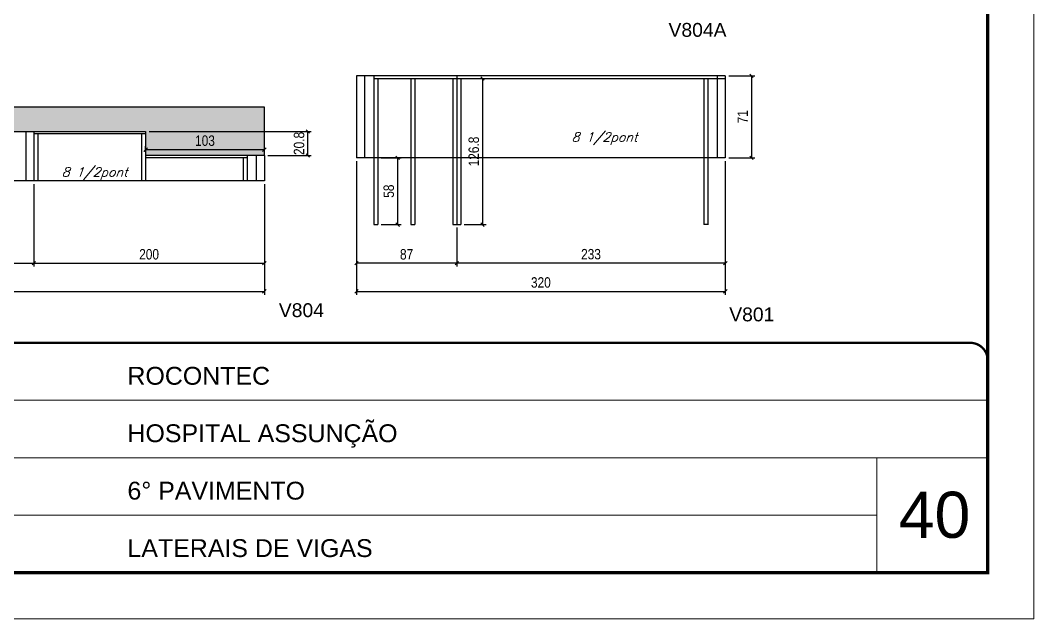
# Model space of a CAD drawing. Extents: x -20960 to -5926, y -2106 to 21915.
# Drawn here: x -6846 to -5967, y 10528 to 11047 of the extents above; entities that cross this region are included whole.
import ezdxf

# ---------------------------------------------------------------- set-up
doc = ezdxf.new("R2010")
doc.units = 0
doc.linetypes.add('CONTINUO', pattern=[0])
doc.linetypes.add('DASHED', pattern=[0.75, 0.5, -0.25])
for name, color, linetype in [('5', 5, 'Continuous'), ('COTA', 241, 'Continuous'), ('Painéis', 200, 'Continuous'), ('SARR_2.2x7', 40, 'Continuous'), ('SARR_3.5x7', 81, 'Continuous'), ('texto', 7, 'Continuous')]:
    doc.layers.add(name, color=color, linetype=linetype)
for name, color, linetype, lineweight in [('CARIMBO', 255, 'Continuous', 9), ('Folhas', 255, 'Continuous', 9), ('SARRAFO DE PRESSAO', 251, 'DASHED', 9)]:
    doc.layers.add(name, color=color, linetype=linetype, lineweight=lineweight)
doc.styles.add('ARIAL', font='arial.ttf')
doc.styles.add('COTA TECNICA-50', font='techl___.ttf', dxfattribs={"height": 9})
doc.styles.add('Romans', font='romans.shx')
doc.styles.get("Standard").update_dxf_attribs({"font": 'arial.ttf'})
doc.dimstyles.new('COTA PAINEL-50', dxfattribs={"dimtxt": 9, "dimasz": 3, "dimexe": 3, "dimexo": 3, "dimgap": 3, "dimtad": 1, "dimdec": 1, "dimzin": 12, "dimdsep": 46, "dimtxsty": 'COTA TECNICA-50', "dimblk1": 'OBLIQUE', "dimblk2": 'OBLIQUE', "dimsah": 1, "dimcen": 0.9, "dimclrd": 4, "dimclre": 4, "dimclrt": 240, "dimadec": 1, "dimazin": 3, "dimtfac": 1, "dimtdec": 1, "dimtmove": 0, "dimatfit": 3, "dimfxl": 1, "dimtolj": 1, "dimtzin": 12, "dimarcsym": 0})

# ---------------------------------------------------------------- blocks, each defined once
blk = doc.blocks.new('9999999999')
at = {"color": 30, "linetype": 'CONTINUO'}
for p, q in [((98564.56, 34379.64), (99583.98, 34379.64)), ((98564.56, 34329.83), (99487.98, 34329.83)), ((99583.98, 34329.83), (99487.98, 34329.83)), ((99487.98, 34329.83), (99487.98, 34230.21)), ((98564.56, 34280.02), (99487.98, 34280.02))]:
    blk.add_line(p, q, dxfattribs=at)
at = {"color": 30, "linetype": 'CONTINUO', "const_width": 2}
blk.add_lwpolyline([(99583.98, 34230.21), (99583.98, 34414.45, 0.414214), (99568.98, 34429.45), (98228.98, 34429.45, 0.414214), (98213.98, 34414.45), (98213.98, 34245.21, 0.414214), (98228.98, 34230.21), (99583.98, 34230.21)], format="xyb", dxfattribs=at)
at = {"layer": 'Folhas'}
blk.add_lwpolyline([(98138.98, 34190.21), (99623.98, 34190.21), (99623.98, 35240.21), (98138.98, 35240.21)], close=True, dxfattribs=at)
at = {"layer": 'Folhas', "color": 30, "const_width": 3}
blk.add_lwpolyline([(98213.98, 34230.21), (99583.98, 34230.21), (99583.98, 35200.21), (98213.98, 35200.21)], close=True, dxfattribs=at)
at = {"color": 7, "linetype": 'Continuous', "ltscale": 5, "style": 'ARIAL'}
for s, height, p in [('ROCONTEC', 15.483, (98837.68, 34393.13)), ('HOSPITAL ASSUNÇÃO', 15.4829, (98837.68, 34343.32)), ('6° PAVIMENTO', 15.4829, (98837.68, 34293.51)), ('LATERAIS DE VIGAS', 15.4829, (98837.68, 34243.7))]:
    blk.add_text(s, height=height, dxfattribs=at).set_placement(p)
blk = doc.blocks.new('_Oblique')
at = {"color": 0, "linetype": 'ByBlock', "lineweight": -2}
blk.add_line((-0.5, -0.5), (0.5, 0.5), dxfattribs=at)
blk = doc.blocks.new('*D1481')
at = {"layer": 'COTA', "color": 4, "lineweight": -2, "transparency": 16777216}
for p, q in [((-7078.53, 10904.98), (-7078.53, 10833.61)), ((-6834.53, 10904.98), (-6834.53, 10833.61)), ((-7078.53, 10836.61), (-6834.53, 10836.61))]:
    blk.add_line(p, q, dxfattribs=at)
at = {"layer": 'Defpoints', "color": 0, "transparency": 16777216}
for p in [(-7078.53, 10907.98), (-6834.53, 10907.98), (-6834.53, 10836.61)]:
    blk.add_point(p, dxfattribs=at)
at = {"layer": 'COTA', "color": 4, "lineweight": -2, "transparency": 16777216, "xscale": 3, "yscale": 3, "zscale": 3, "rotation": 180}
blk.add_blockref('_Oblique', (-7078.53, 10836.61), dxfattribs=at)
at = {"layer": 'COTA', "color": 4, "lineweight": -2, "transparency": 16777216, "xscale": 3, "yscale": 3, "zscale": 3}
blk.add_blockref('_Oblique', (-6834.53, 10836.61), dxfattribs=at)
at = {"layer": 'COTA', "color": 240, "transparency": 16777216, "insert": (-6956.53, 10844.17), "char_height": 9, "attachment_point": 5, "style": 'COTA TECNICA-50'}
blk.add_mtext('\\A1;244', dxfattribs=at)
blk = doc.blocks.new('*D1482')
at = {"layer": 'COTA', "color": 4, "lineweight": -2, "transparency": 16777216}
for p, q in [((-6834.53, 10904.98), (-6834.53, 10833.61)), ((-6634.53, 10904.98), (-6634.53, 10833.61)), ((-6834.53, 10836.61), (-6634.53, 10836.61))]:
    blk.add_line(p, q, dxfattribs=at)
at = {"layer": 'Defpoints', "color": 0, "transparency": 16777216}
for p in [(-6834.53, 10907.98), (-6634.53, 10907.98), (-6634.53, 10836.61)]:
    blk.add_point(p, dxfattribs=at)
at = {"layer": 'COTA', "color": 4, "lineweight": -2, "transparency": 16777216, "xscale": 3, "yscale": 3, "zscale": 3, "rotation": 180}
blk.add_blockref('_Oblique', (-6834.53, 10836.61), dxfattribs=at)
at = {"layer": 'COTA', "color": 4, "lineweight": -2, "transparency": 16777216, "xscale": 3, "yscale": 3, "zscale": 3}
blk.add_blockref('_Oblique', (-6634.53, 10836.61), dxfattribs=at)
at = {"layer": 'COTA', "color": 240, "transparency": 16777216, "insert": (-6734.53, 10844.2), "char_height": 9, "attachment_point": 5, "style": 'COTA TECNICA-50'}
blk.add_mtext('\\A1;200', dxfattribs=at)
blk = doc.blocks.new('*D1418')
at = {"layer": 'COTA', "color": 4, "lineweight": -2, "transparency": 16777216}
for p, q in [((-6234.61, 10924.98), (-6234.61, 10833.61)), ((-6467.61, 10867.52), (-6467.61, 10833.61)), ((-6234.61, 10836.61), (-6467.61, 10836.61))]:
    blk.add_line(p, q, dxfattribs=at)
at = {"layer": 'Defpoints', "color": 0, "transparency": 16777216}
for p in [(-6234.61, 10927.98), (-6467.61, 10870.52), (-6467.61, 10836.61)]:
    blk.add_point(p, dxfattribs=at)
at = {"layer": 'COTA', "color": 4, "lineweight": -2, "transparency": 16777216, "xscale": 3, "yscale": 3, "zscale": 3, "rotation": 180}
blk.add_blockref('_Oblique', (-6467.61, 10836.61), dxfattribs=at)
at = {"layer": 'COTA', "color": 4, "lineweight": -2, "transparency": 16777216, "xscale": 3, "yscale": 3, "zscale": 3}
blk.add_blockref('_Oblique', (-6234.61, 10836.61), dxfattribs=at)
at = {"layer": 'COTA', "color": 240, "transparency": 16777216, "insert": (-6351.11, 10844.3), "char_height": 9, "attachment_point": 5, "style": 'COTA TECNICA-50'}
blk.add_mtext('\\A1;233', dxfattribs=at)
blk = doc.blocks.new('*D1419')
at = {"layer": 'COTA', "color": 4, "lineweight": -2, "transparency": 16777216}
for p, q in [((-6554.61, 10924.98), (-6554.61, 10833.61)), ((-6467.61, 10867.52), (-6467.61, 10833.61)), ((-6467.61, 10836.61), (-6554.61, 10836.61))]:
    blk.add_line(p, q, dxfattribs=at)
at = {"layer": 'Defpoints', "color": 0, "transparency": 16777216}
for p in [(-6554.61, 10927.98), (-6467.61, 10870.52), (-6554.61, 10836.61)]:
    blk.add_point(p, dxfattribs=at)
at = {"layer": 'COTA', "color": 4, "lineweight": -2, "transparency": 16777216, "xscale": 3, "yscale": 3, "zscale": 3, "rotation": 180}
blk.add_blockref('_Oblique', (-6554.61, 10836.61), dxfattribs=at)
at = {"layer": 'COTA', "color": 4, "lineweight": -2, "transparency": 16777216, "xscale": 3, "yscale": 3, "zscale": 3}
blk.add_blockref('_Oblique', (-6467.61, 10836.61), dxfattribs=at)
at = {"layer": 'COTA', "color": 240, "transparency": 16777216, "insert": (-6511.11, 10844.19), "char_height": 9, "attachment_point": 5, "style": 'COTA TECNICA-50'}
blk.add_mtext('\\A1;87', dxfattribs=at)
blk = doc.blocks.new('*D1475')
at = {"layer": 'COTA', "color": 4, "lineweight": -2, "transparency": 16777216}
for p, q in [((-7222.53, 10904.98), (-7222.53, 10809.09)), ((-6634.53, 10904.98), (-6634.53, 10809.09)), ((-7222.53, 10812.09), (-6634.53, 10812.09))]:
    blk.add_line(p, q, dxfattribs=at)
at = {"layer": 'Defpoints', "color": 0, "transparency": 16777216}
for p in [(-7222.53, 10907.98), (-6634.53, 10907.98), (-6634.53, 10812.09)]:
    blk.add_point(p, dxfattribs=at)
at = {"layer": 'COTA', "color": 4, "lineweight": -2, "transparency": 16777216, "xscale": 3, "yscale": 3, "zscale": 3, "rotation": 180}
blk.add_blockref('_Oblique', (-7222.53, 10812.09), dxfattribs=at)
at = {"layer": 'COTA', "color": 4, "lineweight": -2, "transparency": 16777216, "xscale": 3, "yscale": 3, "zscale": 3}
blk.add_blockref('_Oblique', (-6634.53, 10812.09), dxfattribs=at)
at = {"layer": 'COTA', "color": 240, "transparency": 16777216, "insert": (-6928.53, 10819.7), "char_height": 9, "attachment_point": 5, "style": 'COTA TECNICA-50'}
blk.add_mtext('\\A1;588', dxfattribs=at)
blk = doc.blocks.new('*D1411')
at = {"layer": 'COTA', "color": 4, "lineweight": -2, "transparency": 16777216}
for p, q in [((-6554.61, 10924.98), (-6554.61, 10809.09)), ((-6234.61, 10924.98), (-6234.61, 10809.09)), ((-6554.61, 10812.09), (-6234.61, 10812.09))]:
    blk.add_line(p, q, dxfattribs=at)
at = {"layer": 'Defpoints', "color": 0, "transparency": 16777216}
for p in [(-6554.61, 10927.98), (-6234.61, 10927.98), (-6234.61, 10812.09)]:
    blk.add_point(p, dxfattribs=at)
at = {"layer": 'COTA', "color": 4, "lineweight": -2, "transparency": 16777216, "xscale": 3, "yscale": 3, "zscale": 3, "rotation": 180}
blk.add_blockref('_Oblique', (-6554.61, 10812.09), dxfattribs=at)
at = {"layer": 'COTA', "color": 4, "lineweight": -2, "transparency": 16777216, "xscale": 3, "yscale": 3, "zscale": 3}
blk.add_blockref('_Oblique', (-6234.61, 10812.09), dxfattribs=at)
at = {"layer": 'COTA', "color": 240, "transparency": 16777216, "insert": (-6394.61, 10819.78), "char_height": 9, "attachment_point": 5, "style": 'COTA TECNICA-50'}
blk.add_mtext('\\A1;320', dxfattribs=at)
blk = doc.blocks.new('*D1476')
at = {"layer": 'COTA', "color": 4, "lineweight": -2, "transparency": 16777216}
for p, q in [((-6231.61, 10998.98), (-6208.91, 10998.98)), ((-6211.91, 10998.98), (-6211.91, 10927.98)), ((-6231.61, 10927.98), (-6208.91, 10927.98))]:
    blk.add_line(p, q, dxfattribs=at)
at = {"layer": 'Defpoints', "color": 0, "transparency": 16777216}
for p in [(-6234.61, 10998.98), (-6234.61, 10927.98), (-6211.91, 10927.98)]:
    blk.add_point(p, dxfattribs=at)
at = {"layer": 'COTA', "color": 4, "lineweight": -2, "transparency": 16777216, "xscale": 3, "yscale": 3, "zscale": 3}
for p, rotation in [((-6211.91, 10998.98), 90), ((-6211.91, 10927.98), 270)]:
    blk.add_blockref('_Oblique', p, dxfattribs=dict(at, rotation=rotation))
at = {"layer": 'COTA', "color": 240, "transparency": 16777216, "insert": (-6219.47, 10963.48), "char_height": 9, "attachment_point": 5, "rotation": 90, "style": 'COTA TECNICA-50'}
blk.add_mtext('\\A1;71', dxfattribs=at)
blk = doc.blocks.new('*D1425')
at = {"layer": 'COTA', "color": 4, "lineweight": -2, "transparency": 16777216}
for p, q in [((-6734.53, 10950.78), (-6593.79, 10950.78)), ((-6596.79, 10929.98), (-6596.79, 10950.78)), ((-6631.53, 10929.98), (-6593.79, 10929.98))]:
    blk.add_line(p, q, dxfattribs=at)
at = {"layer": 'Defpoints', "color": 0, "transparency": 16777216}
for p in [(-6737.53, 10950.78), (-6596.79, 10950.78), (-6634.53, 10929.98)]:
    blk.add_point(p, dxfattribs=at)
at = {"layer": 'COTA', "color": 4, "lineweight": -2, "transparency": 16777216, "xscale": 3, "yscale": 3, "zscale": 3}
for p, rotation in [((-6596.79, 10950.78), 90), ((-6596.79, 10929.98), 270)]:
    blk.add_blockref('_Oblique', p, dxfattribs=dict(at, rotation=rotation))
at = {"layer": 'COTA', "color": 240, "transparency": 16777216, "insert": (-6604.4, 10940.38), "char_height": 9, "attachment_point": 5, "rotation": 90, "style": 'COTA TECNICA-50'}
blk.add_mtext('\\A1;20.8', dxfattribs=at)
blk = doc.blocks.new('*D1426')
at = {"layer": 'COTA', "color": 4, "lineweight": -2, "transparency": 16777216}
for p, q in [((-6737.53, 10932.98), (-6737.53, 10938.03)), ((-6737.53, 10935.03), (-6634.53, 10935.03)), ((-6634.53, 10932.98), (-6634.53, 10938.03))]:
    blk.add_line(p, q, dxfattribs=at)
at = {"layer": 'Defpoints', "color": 0, "transparency": 16777216}
for p in [(-6737.53, 10929.98), (-6634.53, 10935.03), (-6634.53, 10929.98)]:
    blk.add_point(p, dxfattribs=at)
at = {"layer": 'COTA', "color": 4, "lineweight": -2, "transparency": 16777216, "xscale": 3, "yscale": 3, "zscale": 3, "rotation": 180}
blk.add_blockref('_Oblique', (-6737.53, 10935.03), dxfattribs=at)
at = {"layer": 'COTA', "color": 4, "lineweight": -2, "transparency": 16777216, "xscale": 3, "yscale": 3, "zscale": 3}
blk.add_blockref('_Oblique', (-6634.53, 10935.03), dxfattribs=at)
at = {"layer": 'COTA', "color": 240, "transparency": 16777216, "insert": (-6686.03, 10942.72), "char_height": 9, "attachment_point": 5, "style": 'COTA TECNICA-50'}
blk.add_mtext('\\A1;103', dxfattribs=at)
blk = doc.blocks.new('*D1427')
at = {"layer": 'COTA', "color": 4, "lineweight": -2, "transparency": 16777216}
for p, q in [((-6533.11, 10927.98), (-6515.91, 10927.98)), ((-6518.91, 10927.98), (-6518.91, 10869.98)), ((-6533.11, 10869.98), (-6515.91, 10869.98))]:
    blk.add_line(p, q, dxfattribs=at)
at = {"layer": 'Defpoints', "color": 0, "transparency": 16777216}
for p in [(-6536.11, 10927.98), (-6536.11, 10869.98), (-6518.91, 10869.98)]:
    blk.add_point(p, dxfattribs=at)
at = {"layer": 'COTA', "color": 4, "lineweight": -2, "transparency": 16777216, "xscale": 3, "yscale": 3, "zscale": 3}
for p, rotation in [((-6518.91, 10927.98), 90), ((-6518.91, 10869.98), 270)]:
    blk.add_blockref('_Oblique', p, dxfattribs=dict(at, rotation=rotation))
at = {"layer": 'COTA', "color": 240, "transparency": 16777216, "insert": (-6526.53, 10898.98), "char_height": 9, "attachment_point": 5, "rotation": 90, "style": 'COTA TECNICA-50'}
blk.add_mtext('\\A1;58', dxfattribs=at)
blk = doc.blocks.new('*D1428')
at = {"layer": 'COTA', "color": 4, "lineweight": -2, "transparency": 16777216}
for p, q in [((-6461.11, 10996.78), (-6442.18, 10996.78)), ((-6445.18, 10996.78), (-6445.18, 10869.98)), ((-6461.11, 10869.98), (-6442.18, 10869.98))]:
    blk.add_line(p, q, dxfattribs=at)
at = {"layer": 'Defpoints', "color": 0, "transparency": 16777216}
for p in [(-6464.11, 10996.78), (-6464.11, 10869.98), (-6445.18, 10869.98)]:
    blk.add_point(p, dxfattribs=at)
at = {"layer": 'COTA', "color": 4, "lineweight": -2, "transparency": 16777216, "xscale": 3, "yscale": 3, "zscale": 3}
for p, rotation in [((-6445.18, 10996.78), 90), ((-6445.18, 10869.98), 270)]:
    blk.add_blockref('_Oblique', p, dxfattribs=dict(at, rotation=rotation))
at = {"layer": 'COTA', "color": 240, "transparency": 16777216, "insert": (-6452.79, 10933.38), "char_height": 9, "attachment_point": 5, "rotation": 90, "style": 'COTA TECNICA-50'}
blk.add_mtext('\\A1;126.8', dxfattribs=at)

msp = doc.modelspace()

# ---------------------------------------------------------------- hatches: boundary and pattern name
at = {"layer": 'COTA', "linetype": 'ByBlock'}
h = msp.add_hatch(dxfattribs=at)
h.set_pattern_fill('AR-CONC', color=256, scale=0.03)
h.set_pattern_definition([(50, (1585, 0), (5.46554, -0.4781726), [0.5715, -6.2865]), (355, (1585, 0), (-1.0573026, 5.7317054), [0.4572, -5.0292175]), (100.451445, (1585.4555, -0.04), (4.4082374, 5.2535326), [0.4857003, -5.3427073]), (46.1842, (1585, 1.524), (8.1323712, -1.2612698), [0.85725, -9.42975]), (96.63556, (1585.678, 1.419), (7.122124, 7.4227837), [0.7285507, -8.014068]), (351.18415, (1585, 1.524), (7.122124, 7.4227837), [0.685799, -7.543792]), (21, (1585.762, 1.143), (4.5484317, -3.067956), [0.5715, -6.2865]), (326, (1585.762, 1.143), (1.8540609, 5.525639), [0.4572, -5.0292]), (71.451445, (1586.141, 0.8873), (6.4024926, 2.457683), [0.4857003, -5.3426981]), (37.5, (1585, 0), (0.0926581, 2.53665117), [0, -4.96824, 0, -5.1054, 0, -5.04825]), (7.5, (1585, 0), (2.0045899, 3.00541724), [0, -2.91084, 0, -4.85394, 0, -1.92405]), (327.5, (1583.3007, 0), (4.06771786, -0.17186232), [0, -1.905, 0, -5.9436, 0, -7.8867]), (317.5, (1582.5387, 0), (4.4438754, 0.7627947), [0, -2.4765, 0, -3.94716, 0, -5.6007])])
h.paths.add_polyline_path([(-6634.53, 10971.98), (-7222.53, 10971.98), (-7222.53, 10929.98), (-7127.53, 10929.98), (-7127.53, 10950.78), (-6737.53, 10950.78), (-6737.53, 10929.98), (-6634.53, 10929.98)])
h.paths.add_polyline_path([(-7086.17, 10925.34), (-7086.17, 10955.88), (-7104.7, 10955.88), (-7104.7, 10925.34)], flags=9)
h.paths.add_polyline_path([(-7184.65, 10934.28), (-7164.76, 10934.28), (-7164.76, 10952.8), (-7184.65, 10952.8)], flags=24)
h.paths.add_polyline_path([(-6697.94, 10933.99), (-6674.74, 10933.99), (-6674.74, 10952.51), (-6697.94, 10952.51)], flags=24)

# ---------------------------------------------------------------- linework, layer by layer
for p, q in [((-6634.53, 10971.98), (-7222.53, 10971.98)), ((-6634.53, 10929.98), (-6634.53, 10971.98))]:
    msp.add_line(p, q, dxfattribs=at)
at = {"layer": 'Painéis'}
for p, q in [((-6554.61, 10998.98), (-6554.61, 10927.98)), ((-6234.61, 10998.98), (-6554.61, 10998.98)), ((-6467.61, 10998.98), (-6467.61, 10927.98)), ((-6234.61, 10998.98), (-6234.61, 10927.98)), ((-6554.61, 10971.98), (-6554.61, 10927.98)), ((-7127.53, 10950.78), (-6737.53, 10950.78)), ((-6834.53, 10950.78), (-6834.53, 10907.98)), ((-6737.53, 10950.78), (-6737.53, 10929.98)), ((-6634.53, 10929.98), (-6737.53, 10929.98)), ((-6634.53, 10929.98), (-6634.53, 10907.98)), ((-6234.61, 10927.98), (-6554.61, 10927.98)), ((-6634.53, 10907.98), (-7222.53, 10907.98))]:
    msp.add_line(p, q, dxfattribs=at)
at = {"layer": 'SARR_2.2x7', "linetype": 'Continuous', "ltscale": 50}
for p, q in [((-6547.61, 10998.98), (-6547.61, 10927.98)), ((-6539.61, 10996.78), (-6467.61, 10996.78)), ((-6467.61, 10996.78), (-6234.61, 10996.78)), ((-6241.61, 10998.98), (-6241.61, 10927.98)), ((-6841.53, 10950.78), (-6841.53, 10907.98)), ((-6737.53, 10948.58), (-6834.53, 10948.58)), ((-6641.53, 10929.98), (-6641.53, 10907.98)), ((-6649.53, 10927.78), (-6737.53, 10927.78))]:
    msp.add_line(p, q, dxfattribs=at)
at = {"layer": 'SARR_3.5x7'}
for p, q in [((-6539.61, 10998.98), (-6539.61, 10869.98)), ((-6536.11, 10996.78), (-6536.11, 10869.98)), ((-6507.43, 10996.78), (-6507.43, 10869.98)), ((-6503.93, 10996.78), (-6503.93, 10869.98)), ((-6471.11, 10996.78), (-6471.11, 10869.98)), ((-6464.11, 10996.78), (-6464.11, 10869.98)), ((-6253.11, 10996.78), (-6253.11, 10869.98)), ((-6249.61, 10996.78), (-6249.61, 10869.83)), ((-6834.53, 10950.78), (-6834.53, 10907.98)), ((-6831.03, 10948.58), (-6831.03, 10907.98)), ((-6741.03, 10948.58), (-6741.03, 10907.98)), ((-6737.53, 10948.58), (-6737.53, 10907.98)), ((-6649.53, 10929.98), (-6649.53, 10907.98)), ((-6653.03, 10927.78), (-6653.03, 10907.98)), ((-6467.61, 10927.98), (-6467.61, 10869.98)), ((-6539.61, 10869.98), (-6536.11, 10869.98)), ((-6507.43, 10869.98), (-6503.93, 10869.98)), ((-6471.11, 10869.98), (-6464.11, 10869.98)), ((-6249.61, 10869.98), (-6253.11, 10869.98))]:
    msp.add_line(p, q, dxfattribs=at)

# ---------------------------------------------------------------- block references
at = {"layer": 'SARRAFO DE PRESSAO', "color": 6, "linetype": 'ByBlock'}
msp.add_blockref('9999999999', (-105590.98, -23661.99), dxfattribs=at)

# ---------------------------------------------------------------- texts
at = {"layer": '5', "linetype": 'Continuous'}
for s, p in [('V804A', (-6283.86, 11032.87)), ('V804', (-6621.96, 10789.79)), ('V801', (-6231.18, 10786.11))]:
    msp.add_text(s, height=12, rotation=0.00004, dxfattribs=at).set_placement(p)
at = {"layer": 'CARIMBO', "style": 'ARIAL'}
msp.add_text('40', height=40, dxfattribs=at).set_placement((-6084.14, 10598.36))
at = {"layer": 'texto', "color": 2, "char_height": 8, "attachment_point": 5, "style": 'Romans'}
for insert in [(-6339.38, 10944.6), (-6781.75, 10914.28)]:
    msp.add_mtext('{\\Q19;\\C256;8 1/2pont}', dxfattribs=dict(at, insert=insert))

# ---------------------------------------------------------------- dimensions: what is measured, and where the dimension line sits
at = {"layer": 'COTA'}
for base, p1, p2, picture, middle in [((-6211.91, 10927.98), (-6234.61, 10998.98), (-6234.61, 10927.98), '*D1476', (-6219.47, 10963.48)), ((-6445.18, 10869.98), (-6464.11, 10996.78), (-6464.11, 10869.98), '*D1428', (-6452.79, 10933.38)), ((-6518.91, 10869.98), (-6536.11, 10927.98), (-6536.11, 10869.98), '*D1427', (-6526.53, 10898.98))]:
    dim = msp.add_linear_dim(base=base, p1=p1, p2=p2, angle=90, dimstyle='COTA PAINEL-50', dxfattribs=at)
    dim.commit()
    dim.dimension.update_dxf_attribs({"geometry": picture, "text_midpoint": middle})
for base, p1, p2, picture, middle in [((-6634.53, 10935.03), (-6737.53, 10929.98), (-6634.53, 10929.98), '*D1426', (-6686.03, 10942.72)), ((-6234.61, 10812.09), (-6554.61, 10927.98), (-6234.61, 10927.98), '*D1411', (-6394.61, 10819.78)), ((-6634.53, 10812.09), (-7222.53, 10907.98), (-6634.53, 10907.98), '*D1475', (-6928.53, 10819.7)), ((-6834.53, 10836.61), (-7078.53, 10907.98), (-6834.53, 10907.98), '*D1481', (-6956.53, 10844.17))]:
    dim = msp.add_linear_dim(base=base, p1=p1, p2=p2, dimstyle='COTA PAINEL-50', dxfattribs=at)
    dim.commit()
    dim.dimension.update_dxf_attribs({"geometry": picture, "text_midpoint": middle})
dim = msp.add_linear_dim(base=(-6596.79, 10950.78), p1=(-6634.53, 10929.98), p2=(-6737.53, 10950.78), angle=90, dimstyle='COTA PAINEL-50', dxfattribs=at)
dim.commit()
dim.dimension.update_dxf_attribs({"geometry": '*D1425', "text_midpoint": (-6596.79, 10940.38), "dimtype": 160})
for base, p1, p2, picture, middle in [((-6554.61, 10836.61), (-6467.61, 10870.52), (-6554.61, 10927.98), '*D1419', (-6511.11, 10844.19)), ((-6467.61, 10836.61), (-6234.61, 10927.98), (-6467.61, 10870.52), '*D1418', (-6351.11, 10844.3))]:
    dim = msp.add_linear_dim(base=base, p1=p1, p2=p2, angle=180, dimstyle='COTA PAINEL-50', override={"dimtmove": 1}, dxfattribs=at)
    dim.commit()
    dim.dimension.update_dxf_attribs({"geometry": picture, "text_midpoint": middle})
dim = msp.add_linear_dim(base=(-6634.53, 10836.61), p1=(-6834.53, 10907.98), p2=(-6634.53, 10907.98), dimstyle='COTA PAINEL-50', override={"dimtmove": 1}, dxfattribs=at)
dim.commit()
dim.dimension.update_dxf_attribs({"geometry": '*D1482', "text_midpoint": (-6734.53, 10844.2)})

doc.saveas('drawing.dxf')
